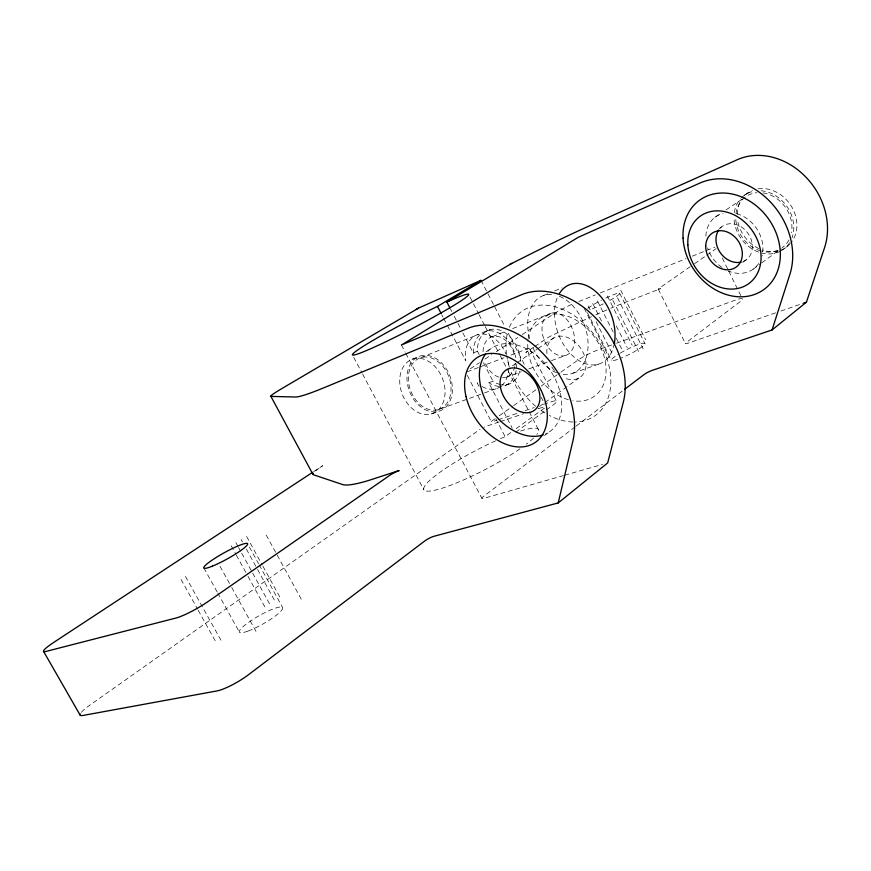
<?xml version="1.0" encoding="UTF-8"?>
<svg xmlns="http://www.w3.org/2000/svg" width="871" height="871" viewBox="0 0 871 871"><rect width="100%" height="100%" fill="white"/><g stroke="black" fill="none" stroke-linecap="round" stroke-linejoin="round"><path stroke-width="0.65" stroke-dasharray="4.36 3.27" d="M575.165 426.844L483.547 496.372A7.229 1.35 -27.8 0 0 483.906 498.332L563.385 475.599M576.243 426.028L623.68 390.034M544.527 435.522L549.623 431.711M784.651 248.398L785.62 247.669M753.186 269.161L760.699 263.619M761.766 262.824L781.069 248.594M515.85 432.168L545.268 410.731M546.357 409.936L552.9 405.178A17.747 2.711 -27.2 0 0 550.897 401.901L540.608 405.385M500.509 438.636A64.759 10.594 -27.7 0 1 505.136 436.676L511.745 431.885M516.144 428.684L544.767 407.911M742.647 262.378L746.676 259.46M539.476 406.507L543.852 403.349M544.941 402.554L578.845 378.09M494.88 418.831L492.67 420.388A5.618 0.817 -27.5 0 0 493.008 421.52L496.862 420.214M499.29 415.717L512.529 406.354M513.629 405.581L536.797 389.195M541.207 386.082L559.966 372.821M561.066 372.048L577.615 360.354A15.896 2.156 -26.9 0 1 597.43 350.142L615.274 343.664M690.18 266.722L659.271 288.181A6.206 0.719 -26.5 0 0 660.577 288.671L626.815 301.747A128.418 15.82 -27 0 0 610.854 308.214M694.59 263.652L705.63 255.987M706.74 255.214L714.46 249.857A17.627 1.916 -26.4 0 0 716.071 248.638M719.402 228.365L721.46 226.972M512.333 365.874L515.686 363.61M516.808 362.848L536.917 349.26M538.028 348.509L553.662 337.937M533.694 347.181L525.834 352.472A17.834 2.036 -27.3 0 0 524.255 350.033L509.034 355.836M534.816 346.429L547.173 338.111A5.923 0.675 -27.1 0 1 552.116 335.368L575.633 324.121A128.418 15.82 -27 0 1 591.431 316.75M714.949 217.282L720.502 213.591M726.044 209.911L743.79 198.098M313.636 471.657L322.716 465.702A31.813 3.832 -28.2 0 0 314.518 471.832M470.351 368.705L479.388 362.772M485.027 359.059L491.81 354.606M496.318 351.644L517.777 337.545M522.295 334.573L553.912 313.8A15.972 1.622 -27 0 1 573.815 303.544M486.181 351.721L492.572 347.54M744.509 195.158L749.996 191.598M462.915 332.962L473.389 353.169L477.406 351.089A28.83 20.381 69.1 0 1 498.005 329.608A28.83 20.381 69.1 0 1 520.618 361.313M543.809 295.389L547.445 293.886M554.696 290.881L561.958 287.887M411.994 359.32L419.234 356.381M420.9 357.654L478.266 334.475M485.985 331.307L490.188 329.63M578.856 301.518L595.241 294.975M600.282 292.95L685.989 258.676M692.293 256.161L709.941 249.106A17.627 1.916 -26.4 0 1 714.786 247.408M492.605 336.576L506.367 331.078M512.627 328.585L551.408 313.092M467.161 371.808L478.582 367.453M479.845 366.963L503.961 357.774M505.997 377.317L521.163 371.754M528.751 368.966L550.243 361.084M551.506 360.616L565.41 355.52A22.374 15.166 69.1 0 0 567.326 320.114A22.374 15.166 69.1 0 0 542.034 327.398A22.374 15.166 69.1 0 0 565.41 355.52M616.548 343.207L735.08 300.212A17.551 2.548 -26 0 1 739.991 301.78L686.337 342.488A6.184 0.958 -26.2 0 0 687.785 343.283L775.811 312.776M439.006 409.381A27.415 20.305 69 0 0 441.717 365.025A27.415 20.305 69 0 0 408.412 376.381A27.415 20.305 69 0 0 439.006 409.381L483.263 393.387M484.537 392.919L497.297 388.314M505.071 385.505L509.372 383.948M431.385 413.943A29.004 21.59 69 0 0 435.935 367.562A29.004 21.59 69 0 0 399.865 377.698A29.004 21.59 69 0 0 431.385 413.943L438.723 411.297A29.168 21.601 69 0 0 443.208 364.699A29.168 21.601 69 0 0 407.105 374.824A29.168 21.601 69 0 0 438.723 411.297M572.987 373.18L600.119 363.588M780.917 311.012L803.879 303.054M498.147 419.778L518.735 412.8M525.169 410.622L534.173 407.563M499.083 421.989L486.214 426.322A5.683 0.827 -27.6 0 0 483.906 427.269M500.368 421.553L523.547 413.747M538.986 408.532L544.135 406.801M500.379 384.514A28.83 20.381 69.1 0 1 493.084 381.356L488.642 382.598L512.268 428.162M564.68 475.218L602.46 464.417M185.447 576.417L220.94 640.239M181.059 579.487L197.554 609.112M198.207 610.299L216.694 643.484M203.901 568.034L217.075 591.801M217.728 592.988L239.46 632.204M220.036 566.302L231.087 586.303M231.73 587.479L256.433 632.183M241.158 539.585L242.465 541.969M246.395 549.122L256.869 568.197M257.522 569.394L275.192 601.578M235.954 542.72L237.881 546.237M238.523 547.413L241.104 552.094M241.746 553.27L252.057 572.007M252.699 573.183L270.086 604.812M231.196 545.79L235.725 554.01M236.368 555.175L247.353 575.143M247.995 576.319L265.448 608.012M246.624 536.492L262.302 565.083M262.955 566.27L280.593 598.442M249.444 547.086L258.524 563.635M259.166 564.822L282.52 607.37M266.188 535.023L276.586 554.032M277.239 555.219L301.268 599.204M353.735 357.317L361.955 372.842M362.586 374.04L423.927 489.861M401.411 345.003L405.167 352.156M405.799 353.354L481.848 498.31M441.793 314.747L443.023 317.12M443.644 318.307L446.725 324.241M447.346 325.427L465.854 361.051A28.58 20.371 69 0 1 479.496 334.203A28.58 20.371 69 0 1 505.909 354.062M479.017 386.408L477.156 382.815A28.58 20.371 69 0 0 480.063 385.178M495.806 418.722L505.136 436.676M467.313 375.445L491.375 421.706M477.406 351.089L479.213 354.584M483.438 362.728L493.084 381.356M450.59 309.194L451.82 311.568M454.292 316.325L457.373 322.27M457.983 323.457L460.454 328.215M469.981 297.044L472.833 302.564M473.454 303.772L478.658 313.854M479.05 314.605L484.853 325.852M485.256 326.647L499.714 354.66M500.172 355.553L507.771 370.273M508.261 371.209L538.746 430.285M529.71 349.086L556.58 401.455M481.042 280.277L493.454 304.415M494.695 306.821L504.581 326.048M508.283 333.245L524.255 364.307M541.229 397.296L543.014 400.769M584.234 308.421L609.188 357.709M616.309 325.994L627.196 347.583M597.452 300.93L613.184 332.112M616.211 338.1L622.264 350.098M592.672 303.5L601.763 321.497M588.219 306.026L590.647 310.827M596.112 321.628L613.108 355.248M587.392 312.667L611.518 360.322M620.729 290.185L645.607 339.734M619.651 293.211L644.856 343.392M617.474 297.762L643.146 348.836M612.879 300.375L638.595 351.492M607.359 295.988L632.15 345.21M658.313 289.248L685.466 343.707M722.299 258.034L728.2 270.032M728.787 271.229L741.754 297.632M500.738 386.408A28.58 20.371 69 0 1 482.077 386.484M507.837 360.55A28.58 20.371 69 0 1 501.772 385.559M758.63 263.521A32.227 26.478 54.5 0 1 728.221 270.946M721.961 267.441A32.227 26.478 54.5 0 1 707.546 247.865M705.869 236.161A32.227 26.478 54.5 0 1 723.148 213.308M736.67 213.635A32.227 26.478 54.5 0 1 761.983 256.074M719.99 228.387A20.566 16.897 54.5 0 1 748.777 234.528A20.566 16.897 54.5 0 1 741.167 262.106M546.934 353.637A23.724 17.202 55 0 1 566.117 336.99A23.724 17.202 55 0 1 585.965 365.766A23.724 17.202 55 0 1 563.406 377.502M554.457 370.491A23.724 17.202 55 0 1 551.125 365.918M777.629 250.304A31.356 26.293 54.4 0 1 761.798 251.24M760.71 250.946A31.356 26.293 54.4 0 1 735.723 218.207M735.951 213.7A31.356 26.293 54.4 0 1 756.964 192.709M763.018 192.894A31.356 26.293 54.4 0 1 791.434 232.731M788.93 239.95A31.356 26.293 54.4 0 1 782.136 247.8M487.88 351.307A50.856 35.504 55 0 1 549.764 369.805A50.856 35.504 55 0 1 545.409 434.063M528.098 339.167A47.459 34.405 55 0 1 568.545 316.5A47.459 34.405 55 0 1 606.042 368.117A47.459 34.405 55 0 1 572.802 400.714M568.328 399.702A47.459 34.405 55 0 1 527.935 340.528M780.198 251.316A33.359 27.97 54.4 0 1 761.907 253.102M758.554 252.089A33.359 27.97 54.4 0 1 733.959 217.195M734.286 212.578A33.359 27.97 54.4 0 1 740.546 198.708M741.461 197.739A33.359 27.97 54.4 0 1 753.056 191.348M761.112 190.771A33.359 27.97 54.4 0 1 792.033 237.761M789.594 242.737A33.359 27.97 54.4 0 1 781.363 250.685M509.404 327.289A63.746 45.891 55 0 1 596.156 337.458A63.746 45.891 55 0 1 575.306 422.01M572.846 422.01A63.746 45.891 55 0 1 549.263 415.423M544.985 412.996A63.746 45.891 55 0 1 537.766 407.944M535.785 406.322A63.746 45.891 55 0 1 509.666 367.845M509.274 366.626A63.746 45.891 55 0 1 506.715 355.706M506.541 354.497A63.746 45.891 55 0 1 507.804 331.96M614.327 343.414A42.309 28.122 69.1 0 1 574.414 357.339A42.309 28.122 69.1 0 1 557.886 296.336M559.389 296.271A41.547 28.166 69.1 0 1 588.088 345.221A41.547 28.166 69.1 0 1 558.659 373.474M556.645 372.766A41.547 28.166 69.1 0 1 532.791 347.442M529.688 338.656A41.547 28.166 69.1 0 1 553.216 294.594M789.714 244.261A33.261 27.948 54.3 0 1 780.873 250.075M778.304 250.87A33.261 27.948 54.3 0 1 762.256 249.999M758.968 248.671A33.261 27.948 54.3 0 1 737.617 220.33M737.193 214.429A33.261 27.948 54.3 0 1 741.363 199.775M745.663 194.679A33.261 27.948 54.3 0 1 752.402 190.444M758.162 188.844A33.261 27.948 54.3 0 1 791.587 206.601A33.261 27.948 54.3 0 1 790.618 243.27M81.341 712.326A23.288 4.007 -30.7 0 1 89.844 705.151L479.094 429.991A5.683 0.827 -27.6 0 1 480.106 429.316M595.851 314.758A128.418 15.82 -27 0 1 607.261 309.749M514.815 366.408A21.47 15.177 69.1 0 1 502.578 377.753M498.974 377.143A21.47 15.177 69.1 0 1 484.494 361.03M483.046 351.699A21.47 15.177 69.1 0 1 497.7 336.424A21.47 15.177 69.1 0 1 514.935 357.524M515.229 363.196A21.47 15.177 69.1 0 1 515.011 365.363M520.586 431.003A64.759 10.594 -27.7 0 1 536.895 434.444M533.585 438.048A64.759 10.594 -27.7 0 1 526.324 444.188M519.943 448.837A64.759 10.594 -27.7 0 1 425.298 490.809A64.759 10.594 -27.7 0 1 495.751 440.737M516.133 370.578A28.754 20.381 69.1 0 1 501.163 386.343M499.116 386.376A28.754 20.381 69.1 0 1 488.642 382.598M473.389 353.169A28.754 20.381 69.1 0 1 491.777 330.849A28.754 20.381 69.1 0 1 515.882 357.611M516.623 364.252A28.754 20.381 69.1 0 1 516.481 368.117M519.693 371.286A28.83 20.381 69.1 0 1 501.424 384.71M605.802 298.089A18.792 2.036 -26.8 0 1 619.662 293.222A18.792 2.036 -26.8 0 1 608.709 301.028M603.265 303.87A18.792 2.036 -26.8 0 1 589.95 309.684M587.794 308.323A18.792 2.036 -26.8 0 1 601.469 300.223M620.261 353.114A18.705 2.7 -26.6 0 1 644.954 343.599A18.705 2.7 -26.6 0 1 621.284 358.014M617.539 359.429A18.705 2.7 -26.6 0 1 618.421 354.214M248.213 631.007A24.867 4.54 -29.6 0 0 282.65 608.655A24.867 4.54 -29.6 0 0 252.231 619.869A24.867 4.54 -29.6 0 0 248.213 631.007"/><path stroke-width="1.31" d="M80.219 713.97A23.288 4.007 -30.7 0 0 82.865 715.483L216.792 690.964A25.814 5.27 -30.3 0 0 248.583 674.655L424.569 541.12A7.567 1.459 -28.3 0 1 434.008 536.275L558.213 502.926L572.824 441.292A82.974 57.246 55 0 0 544.299 354.922A82.974 57.246 55 0 0 467.836 328.378L323.925 387.758A140.699 9.973 -27.5 0 1 295.465 397.002L271.077 396.403A32.053 2.036 -27.8 0 1 281.387 388.858L418.483 308.116L481.042 280.277L437.482 306.429A65.565 4.246 -27.5 0 0 352.407 354.628A65.565 4.246 -27.5 0 0 435.26 316.151A65.565 4.246 -27.5 0 0 446.888 302.063L510.656 263.989L538.115 250.227A129.365 8.405 -27.2 0 1 588.861 226.122L737.258 159.72A66.544 55.951 54.4 0 1 805.152 176.356A66.544 55.951 54.4 0 1 824.543 247.734L806.437 302.161L772.065 329.967L652.139 370.393A6.38 1.034 -26.5 0 0 644.159 374.497L624.757 389.217M772.065 329.967L789.877 274.387A68.809 56.43 54.5 0 0 769.333 200.874A68.809 56.43 54.5 0 0 700.044 183.008L578.148 237.348L401.411 345.003L521.664 294.681A79.697 57.388 54.9 0 1 596.679 319.058A79.697 57.388 54.9 0 1 623.244 402.522L607.675 462.926L558.213 502.926M479.627 281.3L480.912 280.451M312.504 472.409L53.893 642.308A23.43 3.027 -29.8 0 0 46.13 651.399L176.007 618.029A25.988 3.985 -29.5 0 0 207.995 601.578L389.62 475.435A7.621 1.111 -28.1 0 1 399.114 470.558L372.712 479.159A139.578 18.737 -27.6 0 1 342.445 484.505L313.288 474.706A31.813 3.832 -28.2 0 1 313.266 473.214M509.611 264.599L511.898 263.314M416.196 309.39L418.483 308.116M803.879 303.054L806.437 302.161M43.55 651.356L80.099 715.08M270.783 396.153L312.852 474.183M437.482 306.429L441.172 313.56M446.888 302.063L449.969 308.007M741.167 262.106A20.566 16.897 54.5 0 1 720.306 252.732A20.566 16.897 54.5 0 1 718.717 230.009M543.134 434.934A50.856 35.504 55 0 1 491.843 410.872A50.856 35.504 55 0 1 485.506 354.105M559.411 293.494A42.309 28.122 69.1 0 1 596.526 292.242A42.309 28.122 69.1 0 1 614.327 343.414M500.411 386.974A24.606 17.17 55 0 0 532.91 411.243A24.606 17.17 55 0 0 526.694 372.821A24.606 17.17 55 0 0 500.411 386.974M705.706 246.384A20.762 16.93 54.5 0 0 733.055 268.78A20.762 16.93 54.5 0 0 733.284 235.573A20.762 16.93 54.5 0 0 705.706 246.384M687.872 244.958A41.525 33.871 54.5 0 0 744.716 286.069A41.525 33.871 54.5 0 0 740.709 218.871A41.525 33.871 54.5 0 0 687.872 244.958M466.029 396.577A51.422 35.471 55.1 0 0 535.338 442.381A51.422 35.471 55.1 0 0 516.514 361.585A51.422 35.471 55.1 0 0 466.029 396.577M683.049 238.055A55.036 45.118 54.5 0 0 758.271 292.896A55.036 45.118 54.5 0 0 753.687 203.792A55.036 45.118 54.5 0 0 683.049 238.055M212.35 566.172A25.019 3.43 -29 0 0 247.484 544.56A25.019 3.43 -29 0 0 217.369 556.732A25.019 3.43 -29 0 0 212.35 566.172"/></g></svg>
